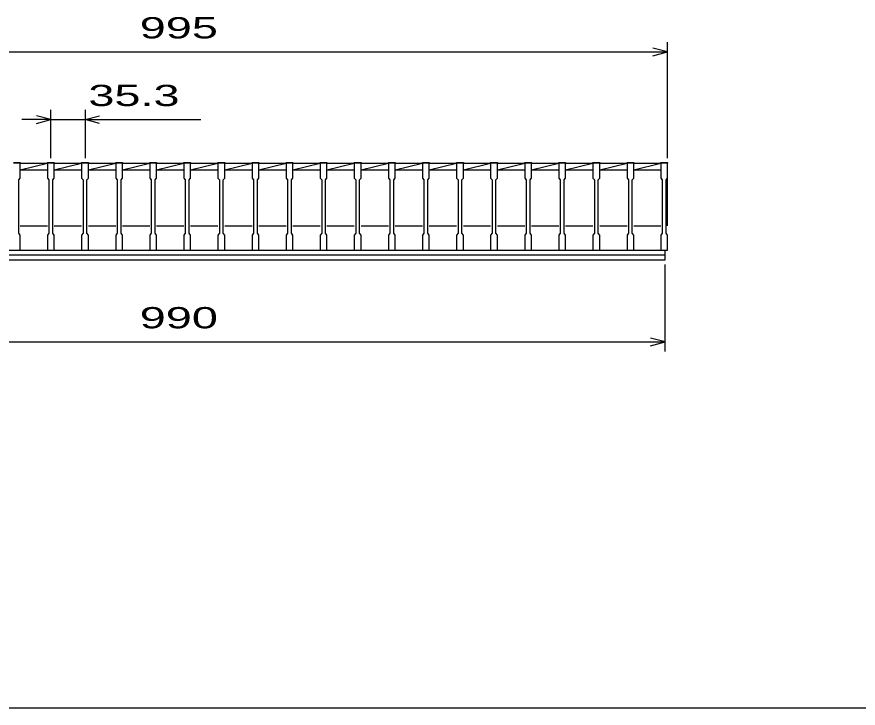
# Model space of a CAD drawing. Units: millimetres, scale not verified. Extents: x -1820 to 1731, y -1282 to 1054.
# Drawn here: x -1098 to -227, y -1146 to -431 of the extents above; entities that cross this region are included whole.
import ezdxf
from ezdxf.enums import TextEntityAlignment as Align

# ---------------------------------------------------------------- set-up
doc = ezdxf.new("R2010")
doc.units = ezdxf.units.MM
doc.header["$LTSCALE"] = 10
for name, color, linetype, lineweight in [('0_2', 150, 'Continuous', 25), ('16', 3, 'Continuous', 25), ('22', 4, 'Continuous', 25)]:
    doc.layers.add(name, color=color, linetype=linetype, lineweight=lineweight)
doc.styles.add('ベクトル', font='')
doc.styles.get('ベクトル').set_extended_font_data('ベクトル')

msp = doc.modelspace()

# ---------------------------------------------------------------- linework, layer by layer
at = {"layer": '0_2'}
msp.add_line((1731, -1146.5), (-1729, -1146.5), dxfattribs=at)
at = {"layer": '16'}
for p, q in [((-1101.3, -581.8), (-1094.3, -581.8)), ((-1094.3, -582.5), (-1101.3, -582.5)), ((-1094.3, -581.8), (-1094.3, -582.5)), ((-1094.3, -598), (-1094.3, -582.5)), ((-1094.3, -582.5), (-1066, -582.5)), ((-1094.3, -589.5), (-1066, -582.5)), ((-1066, -582.5), (-1066, -581.8)), ((-1066, -581.8), (-1059, -581.8)), ((-1066, -582.5), (-1066, -598)), ((-1059, -582.5), (-1066, -582.5)), ((-1059, -581.8), (-1059, -582.5)), ((-1059, -598), (-1059, -582.5)), ((-1059, -582.5), (-1030.7, -582.5)), ((-1059, -589.5), (-1030.7, -582.5)), ((-1030.7, -582.5), (-1030.7, -581.8)), ((-1030.7, -581.8), (-1023.7, -581.8)), ((-1030.7, -582.5), (-1030.7, -598)), ((-1023.7, -582.5), (-1030.7, -582.5)), ((-1023.7, -581.8), (-1023.7, -582.5)), ((-1023.7, -598), (-1023.7, -582.5)), ((-1023.7, -582.5), (-995.4, -582.5)), ((-1023.7, -589.5), (-995.4, -582.5)), ((-995.4, -582.5), (-995.4, -581.8)), ((-995.4, -581.8), (-988.4, -581.8)), ((-995.4, -582.5), (-995.4, -598)), ((-988.4, -582.5), (-995.4, -582.5)), ((-988.4, -581.8), (-988.4, -582.5)), ((-988.4, -598), (-988.4, -582.5)), ((-988.4, -582.5), (-960.1, -582.5)), ((-988.4, -589.5), (-960.1, -582.5)), ((-960.1, -582.5), (-960.1, -581.8)), ((-960.1, -581.8), (-953.1, -581.8)), ((-960.1, -582.5), (-960.1, -598)), ((-953.1, -582.5), (-960.1, -582.5)), ((-953.1, -581.8), (-953.1, -582.5)), ((-953.1, -598), (-953.1, -582.5)), ((-953.1, -582.5), (-924.8, -582.5)), ((-953.1, -589.5), (-924.8, -582.5)), ((-924.8, -582.5), (-924.8, -581.8)), ((-924.8, -581.8), (-917.8, -581.8)), ((-924.8, -582.5), (-924.8, -598)), ((-917.8, -582.5), (-924.8, -582.5)), ((-917.8, -581.8), (-917.8, -582.5)), ((-917.8, -598), (-917.8, -582.5)), ((-917.8, -582.5), (-889.5, -582.5)), ((-917.8, -589.5), (-889.5, -582.5)), ((-889.5, -582.5), (-889.5, -581.8)), ((-889.5, -581.8), (-882.5, -581.8)), ((-889.5, -582.5), (-889.5, -598)), ((-882.5, -582.5), (-889.5, -582.5)), ((-882.5, -581.8), (-882.5, -582.5)), ((-882.5, -598), (-882.5, -582.5)), ((-882.5, -582.5), (-854.2, -582.5)), ((-882.5, -589.5), (-854.2, -582.5)), ((-854.2, -582.5), (-854.2, -581.8)), ((-854.2, -581.8), (-847.2, -581.8)), ((-854.2, -582.5), (-854.2, -598)), ((-847.2, -582.5), (-854.2, -582.5)), ((-847.2, -581.8), (-847.2, -582.5)), ((-847.2, -598), (-847.2, -582.5)), ((-847.2, -582.5), (-818.9, -582.5)), ((-847.2, -589.5), (-818.9, -582.5)), ((-818.9, -582.5), (-818.9, -581.8)), ((-818.9, -581.8), (-811.9, -581.8)), ((-818.9, -582.5), (-818.9, -598)), ((-811.9, -582.5), (-818.9, -582.5)), ((-811.9, -581.8), (-811.9, -582.5)), ((-811.9, -598), (-811.9, -582.5)), ((-811.9, -582.5), (-783.6, -582.5)), ((-811.9, -589.5), (-783.6, -582.5)), ((-783.6, -582.5), (-783.6, -581.8)), ((-783.6, -581.8), (-776.6, -581.8)), ((-783.6, -582.5), (-783.6, -598)), ((-776.6, -582.5), (-783.6, -582.5)), ((-776.6, -581.8), (-776.6, -582.5)), ((-776.6, -598), (-776.6, -582.5)), ((-776.6, -582.5), (-748.3, -582.5)), ((-776.6, -589.5), (-748.3, -582.5)), ((-748.3, -582.5), (-748.3, -581.8)), ((-748.3, -581.8), (-741.3, -581.8)), ((-748.3, -582.5), (-748.3, -598)), ((-741.3, -582.5), (-748.3, -582.5)), ((-741.3, -581.8), (-741.3, -582.5)), ((-741.3, -598), (-741.3, -582.5)), ((-741.3, -582.5), (-713, -582.5)), ((-741.3, -589.5), (-713, -582.5)), ((-713, -582.5), (-713, -581.8)), ((-713, -581.8), (-706, -581.8)), ((-713, -582.5), (-713, -598)), ((-706, -582.5), (-713, -582.5)), ((-706, -581.8), (-706, -582.5)), ((-706, -598), (-706, -582.5)), ((-706, -582.5), (-677.7, -582.5)), ((-706, -589.5), (-677.7, -582.5)), ((-677.7, -582.5), (-677.7, -581.8)), ((-677.7, -581.8), (-670.7, -581.8)), ((-677.7, -582.5), (-677.7, -598)), ((-670.7, -582.5), (-677.7, -582.5)), ((-670.7, -581.8), (-670.7, -582.5)), ((-670.7, -598), (-670.7, -582.5)), ((-670.7, -582.5), (-642.4, -582.5)), ((-670.7, -589.5), (-642.4, -582.5)), ((-642.4, -582.5), (-642.4, -581.8)), ((-642.4, -581.8), (-635.4, -581.8)), ((-642.4, -582.5), (-642.4, -598)), ((-635.4, -582.5), (-642.4, -582.5)), ((-635.4, -581.8), (-635.4, -582.5)), ((-635.4, -598), (-635.4, -582.5)), ((-635.4, -582.5), (-607.1, -582.5)), ((-635.4, -589.5), (-607.1, -582.5)), ((-607.1, -582.5), (-607.1, -581.8)), ((-607.1, -581.8), (-600.1, -581.8)), ((-607.1, -582.5), (-607.1, -598)), ((-600.1, -582.5), (-607.1, -582.5)), ((-600.1, -581.8), (-600.1, -582.5)), ((-600.1, -598), (-600.1, -582.5)), ((-600.1, -582.5), (-571.8, -582.5)), ((-600.1, -589.5), (-571.8, -582.5)), ((-571.8, -582.5), (-571.8, -581.8)), ((-571.8, -581.8), (-564.8, -581.8)), ((-571.8, -582.5), (-571.8, -598)), ((-564.8, -582.5), (-571.8, -582.5)), ((-564.8, -581.8), (-564.8, -582.5)), ((-564.8, -598), (-564.8, -582.5)), ((-564.8, -582.5), (-536.5, -582.5)), ((-564.8, -589.5), (-536.5, -582.5)), ((-536.5, -582.5), (-536.5, -581.8)), ((-536.5, -581.8), (-529.5, -581.8)), ((-536.5, -582.5), (-536.5, -598)), ((-529.5, -582.5), (-536.5, -582.5)), ((-529.5, -581.8), (-529.5, -582.5)), ((-529.5, -598), (-529.5, -582.5)), ((-529.5, -582.5), (-501.2, -582.5)), ((-529.5, -589.5), (-501.2, -582.5)), ((-501.2, -582.5), (-501.2, -581.8)), ((-501.2, -581.8), (-494.2, -581.8)), ((-501.2, -582.5), (-501.2, -598)), ((-494.2, -582.5), (-501.2, -582.5)), ((-494.2, -581.8), (-494.2, -582.5)), ((-494.2, -598), (-494.2, -582.5)), ((-494.2, -582.5), (-465.9, -582.5)), ((-494.2, -589.5), (-465.9, -582.5)), ((-465.9, -582.5), (-465.9, -581.8)), ((-465.9, -581.8), (-458.9, -581.8)), ((-465.9, -582.5), (-465.9, -598)), ((-458.9, -582.5), (-465.9, -582.5)), ((-458.9, -581.8), (-458.9, -582.5)), ((-458.9, -598), (-458.9, -582.5)), ((-458.9, -582.5), (-431, -582.5)), ((-458.9, -589.5), (-431, -582.6)), ((-431, -582.5), (-431, -581.8)), ((-431, -581.8), (-424, -581.8)), ((-431, -582.5), (-431, -598)), ((-424, -582.5), (-431, -582.5)), ((-424, -581.8), (-424, -582.5)), ((-424, -598), (-424, -582.5)), ((-424, -647.5), (-424, -582.5)), ((-1094.3, -589.5), (-1066, -589.5)), ((-1059, -589.5), (-1030.7, -589.5)), ((-1023.7, -589.5), (-995.4, -589.5)), ((-988.4, -589.5), (-960.1, -589.5)), ((-953.1, -589.5), (-924.8, -589.5)), ((-917.8, -589.5), (-889.5, -589.5)), ((-882.5, -589.5), (-854.2, -589.5)), ((-847.2, -589.5), (-818.9, -589.5)), ((-811.9, -589.5), (-783.6, -589.5)), ((-776.6, -589.5), (-748.3, -589.5)), ((-741.3, -589.5), (-713, -589.5)), ((-706, -589.5), (-677.7, -589.5)), ((-670.7, -589.5), (-642.4, -589.5)), ((-635.4, -589.5), (-607.1, -589.5)), ((-600.1, -589.5), (-571.8, -589.5)), ((-564.8, -589.5), (-536.5, -589.5)), ((-529.5, -589.5), (-501.2, -589.5)), ((-494.2, -589.5), (-465.9, -589.5)), ((-458.9, -589.5), (-431, -589.5)), ((-1095.8, -600), (-1094.3, -598)), ((-1095.8, -655), (-1095.8, -600)), ((-1066, -598), (-1064.5, -600)), ((-1064.5, -600), (-1064.5, -655)), ((-1060.5, -600), (-1059, -598)), ((-1060.5, -655), (-1060.5, -600)), ((-1030.7, -598), (-1029.2, -600)), ((-1029.2, -600), (-1029.2, -655)), ((-1025.2, -600), (-1023.7, -598)), ((-1025.2, -655), (-1025.2, -600)), ((-995.4, -598), (-993.9, -600)), ((-993.9, -600), (-993.9, -655)), ((-989.9, -600), (-988.4, -598)), ((-989.9, -655), (-989.9, -600)), ((-960.1, -598), (-958.6, -600)), ((-958.6, -600), (-958.6, -655)), ((-954.6, -600), (-953.1, -598)), ((-954.6, -655), (-954.6, -600)), ((-924.8, -598), (-923.3, -600)), ((-923.3, -600), (-923.3, -655)), ((-919.3, -600), (-917.8, -598)), ((-919.3, -655), (-919.3, -600)), ((-889.5, -598), (-888, -600)), ((-888, -600), (-888, -655)), ((-884, -600), (-882.5, -598)), ((-884, -655), (-884, -600)), ((-854.2, -598), (-852.7, -600)), ((-852.7, -600), (-852.7, -655)), ((-848.7, -600), (-847.2, -598)), ((-848.7, -655), (-848.7, -600)), ((-818.9, -598), (-817.4, -600)), ((-817.4, -600), (-817.4, -655)), ((-813.4, -600), (-811.9, -598)), ((-813.4, -655), (-813.4, -600)), ((-783.6, -598), (-782.1, -600)), ((-782.1, -600), (-782.1, -655)), ((-778.1, -600), (-776.6, -598)), ((-778.1, -655), (-778.1, -600)), ((-748.3, -598), (-746.8, -600)), ((-746.8, -600), (-746.8, -655)), ((-742.8, -600), (-741.3, -598)), ((-742.8, -655), (-742.8, -600)), ((-713, -598), (-711.5, -600)), ((-711.5, -600), (-711.5, -655)), ((-707.5, -600), (-706, -598)), ((-707.5, -655), (-707.5, -600)), ((-677.7, -598), (-676.2, -600)), ((-676.2, -600), (-676.2, -655)), ((-672.2, -600), (-670.7, -598)), ((-672.2, -655), (-672.2, -600)), ((-642.4, -598), (-640.9, -600)), ((-640.9, -600), (-640.9, -655)), ((-636.9, -600), (-635.4, -598)), ((-636.9, -655), (-636.9, -600)), ((-607.1, -598), (-605.6, -600)), ((-605.6, -600), (-605.6, -655)), ((-601.6, -600), (-600.1, -598)), ((-601.6, -655), (-601.6, -600)), ((-571.8, -598), (-570.3, -600)), ((-570.3, -600), (-570.3, -655)), ((-566.3, -600), (-564.8, -598)), ((-566.3, -655), (-566.3, -600)), ((-536.5, -598), (-535, -600)), ((-535, -600), (-535, -655)), ((-531, -600), (-529.5, -598)), ((-531, -655), (-531, -600)), ((-501.2, -598), (-499.7, -600)), ((-499.7, -600), (-499.7, -655)), ((-495.7, -600), (-494.2, -598)), ((-495.7, -655), (-495.7, -600)), ((-465.9, -598), (-464.4, -600)), ((-464.4, -600), (-464.4, -655)), ((-460.4, -600), (-458.9, -598)), ((-460.4, -655), (-460.4, -600)), ((-431, -598), (-429.5, -600)), ((-429.5, -600), (-429.5, -655)), ((-425.5, -600), (-424, -598)), ((-425.5, -655), (-425.5, -600)), ((-1094.3, -647.5), (-1066, -647.5)), ((-1059, -647.5), (-1030.7, -647.5)), ((-1023.7, -647.5), (-995.4, -647.5)), ((-988.4, -647.5), (-960.1, -647.5)), ((-953.1, -647.5), (-924.8, -647.5)), ((-917.8, -647.5), (-889.5, -647.5)), ((-882.5, -647.5), (-854.2, -647.5)), ((-847.2, -647.5), (-818.9, -647.5)), ((-811.9, -647.5), (-783.6, -647.5)), ((-776.6, -647.5), (-748.3, -647.5)), ((-741.3, -647.5), (-713, -647.5)), ((-706, -647.5), (-677.7, -647.5)), ((-670.7, -647.5), (-642.4, -647.5)), ((-635.4, -647.5), (-607.1, -647.5)), ((-600.1, -647.5), (-571.8, -647.5)), ((-564.8, -647.5), (-536.5, -647.5)), ((-529.5, -647.5), (-501.2, -647.5)), ((-494.2, -647.5), (-465.9, -647.5)), ((-458.9, -647.5), (-431, -647.5)), ((-1094.3, -657), (-1095.8, -655)), ((-1094.3, -672.5), (-1094.3, -657)), ((-1064.5, -655), (-1066, -657)), ((-1066, -657), (-1066, -672.5)), ((-1059, -657), (-1060.5, -655)), ((-1059, -672.5), (-1059, -657)), ((-1029.2, -655), (-1030.7, -657)), ((-1030.7, -657), (-1030.7, -672.5)), ((-1023.7, -657), (-1025.2, -655)), ((-1023.7, -672.5), (-1023.7, -657)), ((-993.9, -655), (-995.4, -657)), ((-995.4, -657), (-995.4, -672.5)), ((-988.4, -657), (-989.9, -655)), ((-988.4, -672.5), (-988.4, -657)), ((-958.6, -655), (-960.1, -657)), ((-960.1, -657), (-960.1, -672.5)), ((-953.1, -657), (-954.6, -655)), ((-953.1, -672.5), (-953.1, -657)), ((-923.3, -655), (-924.8, -657)), ((-924.8, -657), (-924.8, -672.5)), ((-917.8, -657), (-919.3, -655)), ((-917.8, -672.5), (-917.8, -657)), ((-888, -655), (-889.5, -657)), ((-889.5, -657), (-889.5, -672.5)), ((-882.5, -657), (-884, -655)), ((-882.5, -672.5), (-882.5, -657)), ((-852.7, -655), (-854.2, -657)), ((-854.2, -657), (-854.2, -672.5)), ((-847.2, -657), (-848.7, -655)), ((-847.2, -672.5), (-847.2, -657)), ((-817.4, -655), (-818.9, -657)), ((-818.9, -657), (-818.9, -672.5)), ((-811.9, -657), (-813.4, -655)), ((-811.9, -672.5), (-811.9, -657)), ((-782.1, -655), (-783.6, -657)), ((-783.6, -657), (-783.6, -672.5)), ((-776.6, -657), (-778.1, -655)), ((-776.6, -672.5), (-776.6, -657)), ((-746.8, -655), (-748.3, -657)), ((-748.3, -657), (-748.3, -672.5)), ((-741.3, -657), (-742.8, -655)), ((-741.3, -672.5), (-741.3, -657)), ((-711.5, -655), (-713, -657)), ((-713, -657), (-713, -672.5)), ((-706, -657), (-707.5, -655)), ((-706, -672.5), (-706, -657)), ((-676.2, -655), (-677.7, -657)), ((-677.7, -657), (-677.7, -672.5)), ((-670.7, -657), (-672.2, -655)), ((-670.7, -672.5), (-670.7, -657)), ((-640.9, -655), (-642.4, -657)), ((-642.4, -657), (-642.4, -672.5)), ((-635.4, -657), (-636.9, -655)), ((-635.4, -672.5), (-635.4, -657)), ((-605.6, -655), (-607.1, -657)), ((-607.1, -657), (-607.1, -672.5)), ((-600.1, -657), (-601.6, -655)), ((-600.1, -672.5), (-600.1, -657)), ((-570.3, -655), (-571.8, -657)), ((-571.8, -657), (-571.8, -672.5)), ((-564.8, -657), (-566.3, -655)), ((-564.8, -672.5), (-564.8, -657)), ((-535, -655), (-536.5, -657)), ((-536.5, -657), (-536.5, -672.5)), ((-529.5, -657), (-531, -655)), ((-529.5, -672.5), (-529.5, -657)), ((-499.7, -655), (-501.2, -657)), ((-501.2, -657), (-501.2, -672.5)), ((-494.2, -657), (-495.7, -655)), ((-494.2, -672.5), (-494.2, -657)), ((-464.4, -655), (-465.9, -657)), ((-465.9, -657), (-465.9, -672.5)), ((-458.9, -657), (-460.4, -655)), ((-458.9, -672.5), (-458.9, -657)), ((-429.5, -655), (-431, -657)), ((-431, -657), (-431, -672.5)), ((-424, -657), (-425.5, -655)), ((-424, -672.5), (-424, -657)), ((-1416.5, -672.5), (-426.5, -672.5)), ((-1416.5, -677.5), (-426.5, -677.5)), ((-1416.5, -677.5), (-426.5, -677.5)), ((-1101.3, -672.5), (-1094.3, -672.5)), ((-1066, -672.5), (-1059, -672.5)), ((-1030.7, -672.5), (-1023.7, -672.5)), ((-995.4, -672.5), (-988.4, -672.5)), ((-960.1, -672.5), (-953.1, -672.5)), ((-924.8, -672.5), (-917.8, -672.5)), ((-889.5, -672.5), (-882.5, -672.5)), ((-854.2, -672.5), (-847.2, -672.5)), ((-818.9, -672.5), (-811.9, -672.5)), ((-783.6, -672.5), (-776.6, -672.5)), ((-748.3, -672.5), (-741.3, -672.5)), ((-713, -672.5), (-706, -672.5)), ((-677.7, -672.5), (-670.7, -672.5)), ((-642.4, -672.5), (-635.4, -672.5)), ((-607.1, -672.5), (-600.1, -672.5)), ((-571.8, -672.5), (-564.8, -672.5)), ((-536.5, -672.5), (-529.5, -672.5)), ((-501.2, -672.5), (-494.2, -672.5)), ((-465.9, -672.5), (-458.9, -672.5)), ((-431, -672.5), (-424, -672.5)), ((-426.5, -677.5), (-426.5, -672.5)), ((-426.5, -682.5), (-426.5, -677.5)), ((-1416.5, -682.5), (-426.5, -682.5))]:
    msp.add_line(p, q, dxfattribs=at)
at = {"layer": '22'}
for p, q in [((-424, -577.5), (-424, -457.5)), ((-1419, -467.5), (-424, -467.5)), ((-424, -467.5), (-439, -463.5)), ((-439, -471.5), (-424, -467.5)), ((-1062.5, -577.5), (-1062.5, -527.5)), ((-1027.2, -527.5), (-1027.2, -577.5)), ((-1062.5, -537.5), (-1092.5, -537.5)), ((-1062.5, -537.5), (-1077.5, -533.5)), ((-1077.5, -541.5), (-1062.5, -537.5)), ((-1062.5, -537.5), (-1027.2, -537.5)), ((-1027.2, -537.5), (-1012.2, -533.5)), ((-1012.2, -541.5), (-1027.2, -537.5)), ((-1027.2, -537.5), (-907.2, -537.5)), ((-426.5, -777.5), (-426.5, -687.5)), ((-426.5, -767.5), (-441.5, -763.5)), ((-1416.5, -767.5), (-426.5, -767.5)), ((-441.5, -771.5), (-426.5, -767.5))]:
    msp.add_line(p, q, dxfattribs=at)

# ---------------------------------------------------------------- texts
at = {"layer": '22', "color": 2, "style": 'ベクトル', "width": 1.65}
for s, p in [(' 995 ', (-984, -442.5)), (' 35.3 ', (-1037.2, -512.5)), (' 990 ', (-984, -742.5))]:
    msp.add_text(s, height=21.99, dxfattribs=at).set_placement(p, align=Align.MIDDLE_LEFT)

doc.saveas('drawing.dxf')
